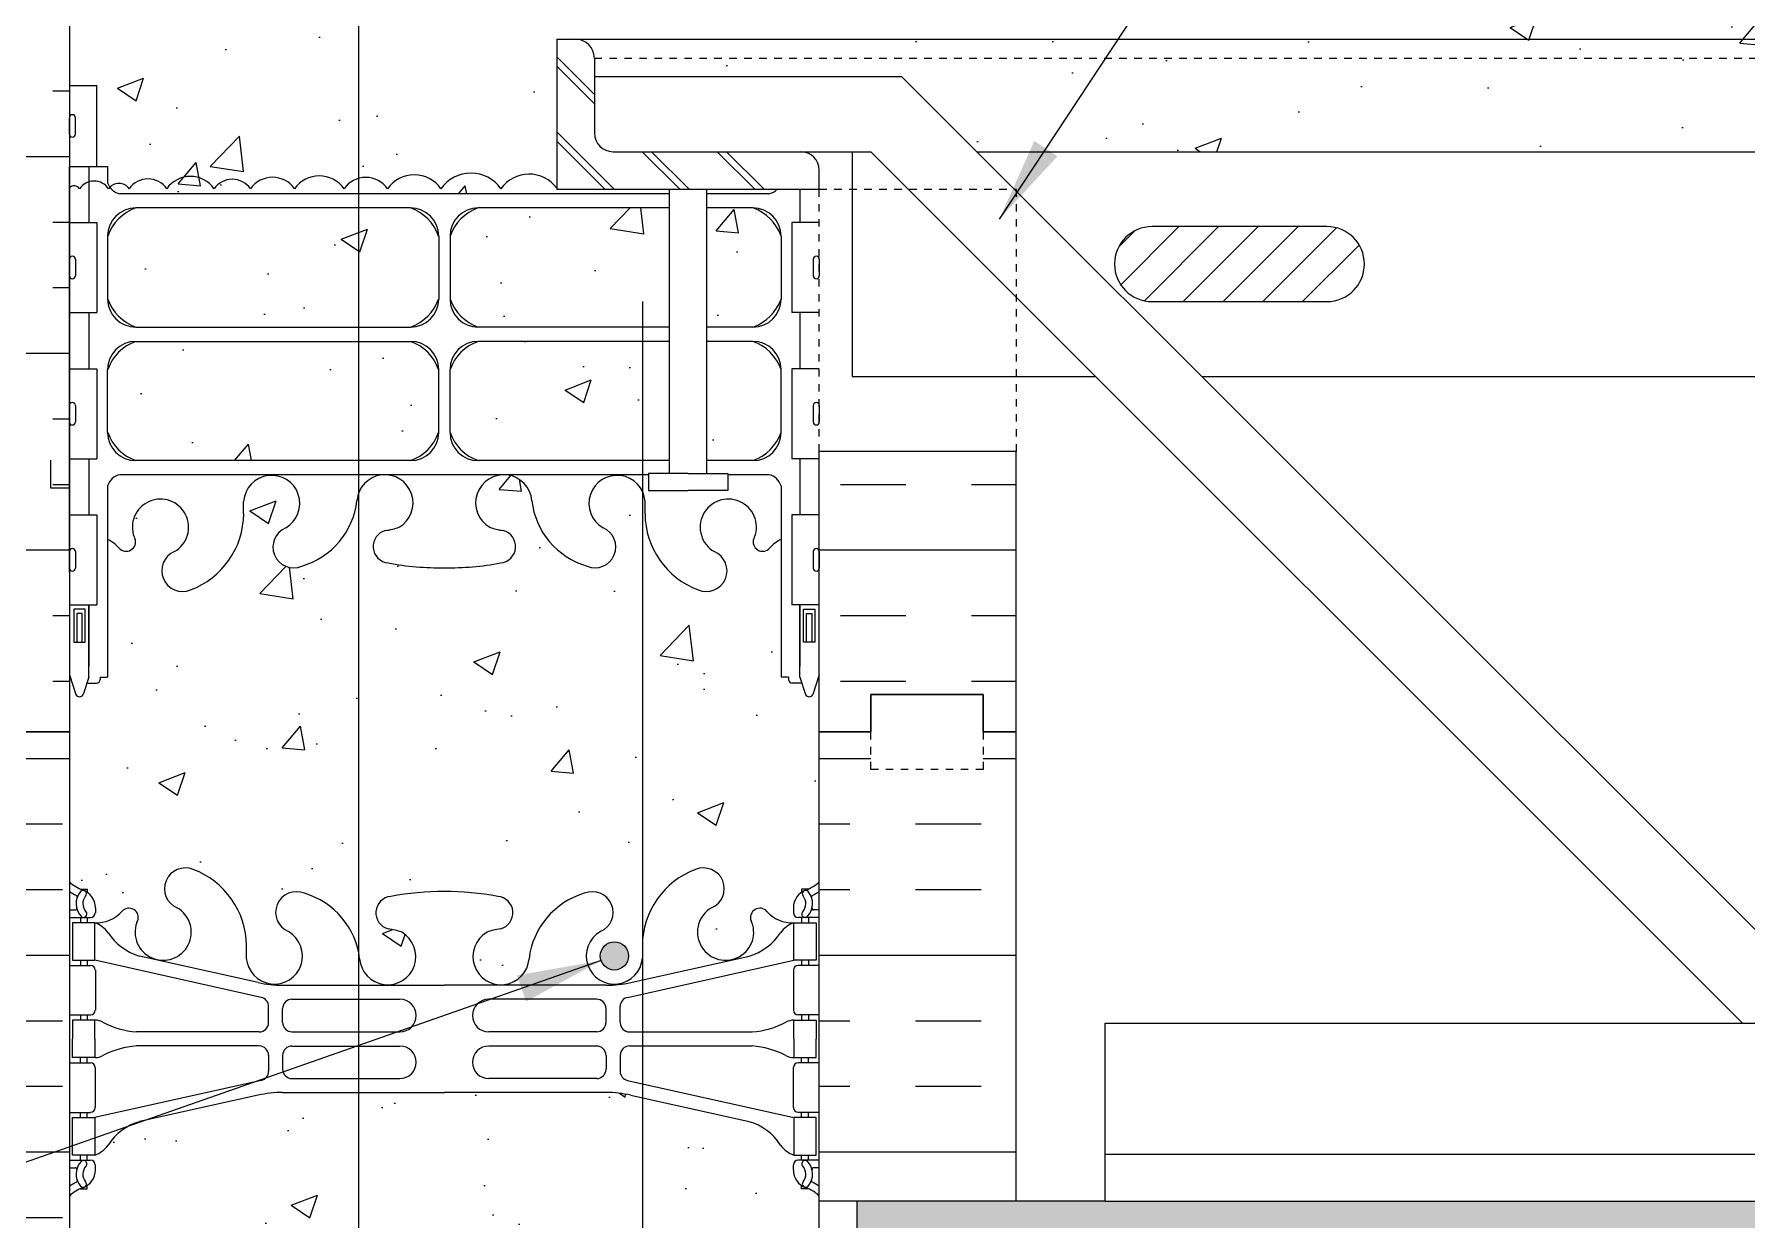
# Model space of a CAD drawing. Header units: inches. Extents: x 238.8 to 297.1, y 171.7 to 249.7.
# Drawn here: x 259.33 to 282.17, y 214.94 to 230.76 of the extents above; entities that cross this region are included whole.
import ezdxf

# ---------------------------------------------------------------- set-up
doc = ezdxf.new("R2010")
doc.units = ezdxf.units.IN
doc.header["$LTSCALE"] = 0.5
doc.header["$MEASUREMENT"] = 0
doc.linetypes.add('DASHED2', pattern=[0.375, 0.25, -0.125])
doc.linetypes.add('HIDDEN2', pattern=[0.1875, 0.125, -0.0625])
for name, color, linetype in [('HATCH', 12, 'Continuous'), ('Hidden2', 12, 'HIDDEN2'), ('line25', 2, 'Continuous'), ('LINE3', 3, 'Continuous'), ('LINE50', 5, 'Continuous'), ('LINE9', 9, 'Continuous'), ('TEXT', 4, 'Continuous'), ('Web_Edge', 9, 'Continuous')]:
    doc.layers.add(name, color=color, linetype=linetype)
doc.styles.add('DIM', font='romans.shx', dxfattribs={"width": 0.7})
doc.dimstyles.new('ext_12', dxfattribs={"dimscale": 12, "dimtxt": 0.09375, "dimasz": 0.09375, "dimexe": 0.09375, "dimexo": 0.0625, "dimgap": 0.0625, "dimtad": 1, "dimdec": 1, "dimzin": 3, "dimdsep": 46, "dimlunit": 4, "dimtxsty": 'DIM', "dimcen": 0.09, "dimdle": 0.09375, "dimclrt": 4, "dimadec": 0, "dimazin": 0, "dimtfac": 1, "dimtdec": 1, "dimtmove": 2, "dimatfit": 3, "dimfxl": 1, "dimfrac": 2, "dimtolj": 1, "dimtzin": 0, "dimarcsym": 0})

msp = doc.modelspace()

# ---------------------------------------------------------------- hatches: boundary and pattern name
at = {"layer": 'HATCH'}
h = msp.add_hatch(dxfattribs=at)
h.set_pattern_fill('AR-CONC', color=256, scale=0.5)
h.set_pattern_definition([(50, (0, 0), (3.5863, -0.31376), [0.375, -4.125]), (355, (0, 0), (-0.693757, 3.76096), [0.3, -3.3]), (100.4514, (0.299, -0.026), (2.892544, 3.4472), [0.3187, -3.50571]), (46.1842, (0, 1), (5.336207, -0.827596), [0.5625, -6.1875]), (96.6356, (0.4447, 0.931), (4.67331, 4.87059), [0.47805, -5.25857]), (351.1842, (0, 1), (4.67331, 4.87059), [0.45, -4.95]), (21, (0.5, 0.75), (2.984535, -2.013094), [0.375, -4.125]), (326, (0.5, 0.75), (1.216577, 3.62575), [0.3, -3.3]), (71.4514, (0.7487, 0.5822), (4.201112, 1.612656), [0.3187, -3.50571]), (37.5, (0, 0), (0.0607993, 1.6644693), [0, -3.26, 0, -3.35, 0, -3.3125]), (7.5, (0, 0), (1.315348, 1.9720586), [0, -1.91, 0, -3.185, 0, -1.2625]), (327.5, (-1.115, 0), (2.669112, -0.1127744), [0, -1.25, 0, -3.9, 0, -5.175]), (317.5, (-1.615, 0), (2.915931, 0.500525), [0, -1.625, 0, -2.59, 0, -3.675])])
h.paths.add_polyline_path([(269.798, 248.454), (265.798, 248.454), (264.798, 249.454), (264.798, 247.454), (263.798, 248.454), (259.798, 248.454), (259.798, 245.647, 0.08841), (259.944, 245.549), (260.034, 245.549), (260.034, 245.508, -0.249069), (260.144, 245.301), (260.144, 245.233, -0.414214), (260.081, 245.171), (260.034, 245.171), (260.034, 245.101), (260.139, 245.101, -0.155529), (260.314, 244.967, 0.180914), (260.732, 244.655), (262.313, 244.302, 0.054974), (262.64, 244.266), (264.798, 244.266), (266.956, 244.266, 0.054974), (267.283, 244.302), (268.863, 244.655, 0.180914), (269.281, 244.967, -0.155529), (269.457, 245.101), (269.562, 245.101), (269.562, 245.171), (269.514, 245.171, -0.414214), (269.452, 245.233), (269.452, 245.301, -0.249069), (269.562, 245.508), (269.562, 245.549), (269.652, 245.549, 0.088416), (269.798, 245.647)])
h.paths.add_polyline_path([(269.288, 238.726), (269.388, 238.726), (269.388, 238.756, -0.414214), (269.438, 238.806), (269.564, 238.806), (269.613, 238.956, -0.6), (269.713, 238.956), (269.798, 238.695), (269.798, 239.454), (269.798, 241.454, 0.088416), (269.652, 241.552), (269.562, 241.552), (269.562, 241.593, -0.249069), (269.452, 241.801), (269.452, 241.868, -0.414214), (269.514, 241.931), (269.562, 241.931), (269.562, 242.001), (269.457, 242.001, 0.231736), (269.099, 241.85, -0.8344), (268.888, 241.975), (268.899, 241.996, 2.155404), (268.361, 241.802, -1), (268.147, 241.291, -0.311223), (267.438, 242.307), (267.439, 242.472, 1.661382), (266.878, 242.119, -1), (266.664, 241.608, -0.30095), (265.928, 242.48, 1.661382), (265.367, 242.128, 0.055617), (265.546, 242.082, -0.843243), (265.512, 241.65, -0.047544), (264.798, 241.585, -0.047544), (264.084, 241.65, -0.843243), (264.05, 242.082, 0.055617), (264.229, 242.128, 1.661382), (263.668, 242.48, -0.30095), (262.932, 241.608, -1), (262.718, 242.119, 1.661382), (262.157, 242.472), (262.157, 242.307, -0.311223), (261.448, 241.291, -1), (261.235, 241.802, 2.155404), (260.696, 241.996), (260.708, 241.975, -0.834375), (260.496, 241.85, 0.23174), (260.139, 242.001), (260.034, 242.001), (260.034, 241.931), (260.081, 241.931, -0.414214), (260.144, 241.868), (260.144, 241.801, -0.249069), (260.034, 241.593), (260.034, 241.552), (259.944, 241.552, 0.08841), (259.798, 241.454), (259.798, 238.695), (259.883, 238.956, -0.6), (259.983, 238.956), (260.032, 238.806), (260.158, 238.806, -0.414214), (260.208, 238.756), (260.208, 238.726), (260.308, 238.726), (260.308, 236.888, 0.108933), (260.46, 237.002, -0.8344), (260.672, 236.876), (260.66, 236.855, 2.155404), (261.199, 237.049, -1), (261.412, 237.56, -0.311223), (262.121, 236.544), (262.121, 236.379, 1.661382), (262.682, 236.732, -1), (262.896, 237.243, -0.30095), (263.632, 236.371, 1.661382), (264.193, 236.724, 0.055617), (264.014, 236.769, -0.843243), (264.048, 237.201, -0.049932), (264.798, 237.266, -0.049932), (265.548, 237.201, -0.843243), (265.582, 236.769, 0.055617), (265.403, 236.724, 1.661382), (265.964, 236.371, -0.30095), (266.7, 237.243, -1), (266.914, 236.732, 1.661382), (267.475, 236.379), (267.474, 236.544, -0.311223), (268.183, 237.56, -1), (268.397, 237.049, 2.155404), (268.935, 236.855), (268.924, 236.876, -0.834375), (269.135, 237.002, 0.10894), (269.288, 236.888)])
h.paths.add_polyline_path([(264.722, 234.62), (264.722, 235.461, 0.225652), (264.347, 235.836), (260.683, 235.836, 0.225652), (260.308, 235.461), (260.308, 234.62, 0.225652), (260.683, 234.245), (264.347, 234.245, 0.225652)])
h.paths.add_polyline_path([(264.722, 233.68, 0.225652), (264.347, 234.055), (260.683, 234.055, 0.225652), (260.308, 233.68), (260.308, 232.839, 0.225652), (260.683, 232.464), (264.347, 232.464, 0.225652), (264.722, 232.839)])
h.paths.add_polyline_path([(269.288, 233.68, 0.225652), (268.913, 234.055), (265.249, 234.055, 0.225652), (264.874, 233.68), (264.874, 232.839, 0.225652), (265.249, 232.464), (268.913, 232.464, 0.225652), (269.288, 232.839)])
h.paths.add_polyline_path([(269.288, 235.461, 0.225652), (268.913, 235.836), (265.249, 235.836, 0.225652), (264.874, 235.461), (264.874, 234.62, 0.225652), (265.249, 234.245), (268.913, 234.245, 0.225652), (269.288, 234.62)])
h.paths.add_polyline_path([(296.132, 231.945), (269.798, 231.945), (269.798, 232.022, 0.373598), (269.528, 231.955, 0.520567), (269.212, 231.955, 0.520567), (268.888, 231.994, 0.520567), (268.549, 231.994, 0.520567), (268.13, 231.994, 0.520567), (268.067, 231.931, 0.314132), (267.798, 232.03, 0.314132), (267.529, 231.931, 0.520567), (267.465, 231.994, 0.520567), (267.047, 231.994, 0.520567), (266.707, 231.994, 0.520567), (266.383, 231.955, 0.520567), (266.068, 231.955, 0.520567), (265.72, 231.955, 0.520567), (265.428, 231.955, 0.542707), (265.296, 231.945, 0.542707), (265.165, 231.955, 0.520567), (264.873, 231.955, 0.520567), (264.525, 231.955, 0.520567), (264.209, 231.955, 0.520567), (263.885, 231.994, 0.520567), (263.546, 231.994, 0.520567), (263.127, 231.994, 0.520567), (263.064, 231.931, 0.520567), (262.653, 231.931, 0.520567), (262.409, 231.931, 0.520567), (262.085, 231.931, 0.520567), (261.816, 231.931, 0.520567), (261.39, 231.931, 0.520567), (261.003, 231.931, 0.520567), (260.861, 231.931, 0.520567), (260.6, 231.939, 0.465708), (260.308, 231.955), (260.308, 231.909), (260.163, 231.909), (260.163, 230.829), (259.798, 230.829), (259.798, 230.079), (260.163, 230.079), (260.163, 228.999), (260.308, 228.999), (260.308, 228.781, 0.076869), (260.337, 228.721, -0.472379), (260.596, 228.701, -0.520567), (261.096, 228.701, -0.520567), (261.727, 228.701, -0.520567), (262.213, 228.701, -0.520567), (262.8, 228.701, -0.520567), (263.46, 228.701, -0.520567), (264.041, 228.701, -0.520567), (264.752, 228.701, -0.520567), (265.553, 228.701, -0.515396), (266.298, 228.707), (266.298, 230.695), (266.548, 230.695), (296.132, 230.695)])
h.paths.add_polyline_path([(269.127, 232.276), (260.469, 232.276, 0.268156), (260.308, 232.128), (260.308, 231.955, -0.465708), (260.6, 231.939, -0.520567), (260.861, 231.931, -0.520567), (261.003, 231.931, -0.520567), (261.39, 231.931, -0.520567), (261.816, 231.931, -0.520567), (262.085, 231.931, -0.520567), (262.409, 231.931, -0.520567), (262.653, 231.931, -0.520567), (263.064, 231.931, -0.520567), (263.127, 231.994, -0.520567), (263.546, 231.994, -0.520567), (263.885, 231.994, -0.520567), (264.209, 231.955, -0.520567), (264.525, 231.955, -0.520567), (264.873, 231.955, -0.520567), (265.165, 231.955, -0.542707), (265.296, 231.945, -0.542707), (265.428, 231.955, -0.520567), (265.72, 231.955, -0.520567), (266.068, 231.955, -0.520567), (266.383, 231.955, -0.520567), (266.707, 231.994, -0.520567), (267.047, 231.994, -0.520567), (267.465, 231.994, -0.520567), (267.529, 231.931, -0.314132), (267.798, 232.03, -0.314132), (268.067, 231.931, -0.520567), (268.13, 231.994, -0.520567), (268.549, 231.994, -0.520567), (268.888, 231.994, -0.520567), (269.212, 231.955, -0.130594), (269.288, 232.019), (269.288, 232.128, 0.268138)])
h.paths.add_polyline_path([(296.132, 230.695), (266.548, 230.695, -0.414214), (266.798, 230.445), (296.132, 230.445)], flags=17)
h.paths.add_polyline_path([(296.132, 230.445), (266.798, 230.445), (266.798, 230.195), (270.899, 230.195), (271.899, 229.195), (296.132, 229.195)], flags=17)
h.paths.add_polyline_path([(263.46, 228.701, 0.520567), (262.8, 228.701, 0.520567), (262.213, 228.701, 0.520567), (261.727, 228.701, 0.520567), (261.096, 228.701, 0.520567), (260.596, 228.701, 0.472379), (260.337, 228.721, 0.187423), (260.469, 228.633), (267.798, 228.633), (267.798, 228.695), (266.298, 228.695), (266.298, 228.707, 0.515396), (265.553, 228.701, 0.520567), (264.752, 228.701, 0.520567), (264.041, 228.701, 0.520567)])
h.paths.add_polyline_path([(264.722, 228.07, 0.225652), (264.347, 228.445), (260.683, 228.445, 0.225652), (260.308, 228.07), (260.308, 227.229, 0.225652), (260.683, 226.854), (264.347, 226.854, 0.225652), (264.722, 227.229)])
h.paths.add_polyline_path([(267.798, 228.445), (265.249, 228.445, 0.225652), (264.874, 228.07), (264.874, 227.229, 0.225652), (265.249, 226.854), (267.798, 226.854)])
h.paths.add_polyline_path([(269.288, 228.07, 0.225652), (268.913, 228.445), (268.298, 228.445), (268.298, 226.854), (268.913, 226.854, 0.225652), (269.288, 227.229)])
h.paths.add_polyline_path([(269.288, 226.289, 0.225652), (268.913, 226.664), (268.298, 226.664), (268.298, 225.073), (268.913, 225.073, 0.225652), (269.288, 225.448)])
h.paths.add_polyline_path([(267.798, 226.664), (265.249, 226.664, 0.225652), (264.874, 226.289), (264.874, 225.448, 0.225652), (265.249, 225.073), (267.798, 225.073)])
h.paths.add_polyline_path([(264.722, 226.289, 0.225652), (264.347, 226.664), (260.683, 226.664, 0.225652), (260.308, 226.289), (260.308, 225.448, 0.225652), (260.683, 225.073), (264.347, 225.073, 0.225652), (264.722, 225.448)])
h.paths.add_polyline_path([(269.564, 222.103), (269.438, 222.103, -0.414214), (269.388, 222.153), (269.388, 222.183), (269.288, 222.183), (269.288, 224.02, 0.108935), (269.135, 223.907, -0.8344), (268.924, 224.033), (268.935, 224.054, 2.155404), (268.397, 223.86, -1), (268.183, 223.349, -0.311223), (267.474, 224.365), (267.475, 224.53, 1.661382), (266.914, 224.177, -1), (266.7, 223.666, -0.30095), (265.964, 224.538, 1.661382), (265.403, 224.185, 0.055617), (265.582, 224.14, -0.843243), (265.548, 223.707, -0.049932), (264.798, 223.643, -0.049932), (264.048, 223.707, -0.843243), (264.014, 224.14, 0.055617), (264.193, 224.185, 1.661382), (263.632, 224.538, -0.30095), (262.896, 223.666, -1), (262.682, 224.177, 1.661382), (262.121, 224.53), (262.121, 224.365, -0.311223), (261.412, 223.349, -1), (261.199, 223.86, 2.155404), (260.66, 224.054), (260.672, 224.033, -0.834375), (260.46, 223.907, 0.108938), (260.308, 224.02), (260.308, 222.183), (260.208, 222.183), (260.208, 222.153, -0.414214), (260.158, 222.103), (260.032, 222.103), (259.983, 221.953, -0.6), (259.883, 221.953), (259.798, 222.214), (259.798, 221.454), (259.798, 219.454, 0.08841), (259.944, 219.357), (260.034, 219.357), (260.034, 219.315, -0.249069), (260.144, 219.108), (260.144, 219.041, -0.414214), (260.081, 218.978), (260.034, 218.978), (260.034, 218.908), (260.139, 218.908, 0.231736), (260.496, 219.059, -0.8344), (260.708, 218.934), (260.696, 218.912, 2.155404), (261.235, 219.107, -1), (261.448, 219.618, -0.311223), (262.157, 218.602), (262.157, 218.437, 1.661382), (262.718, 218.79, -1), (262.932, 219.301, -0.30095), (263.668, 218.428, 1.661382), (264.229, 218.781, 0.055617), (264.05, 218.827, -0.843243), (264.084, 219.259, -0.047544), (264.798, 219.324, -0.047544), (265.512, 219.259, -0.843243), (265.546, 218.827, 0.055617), (265.367, 218.781, 1.661382), (265.928, 218.428, -0.30095), (266.664, 219.301, -1), (266.878, 218.79, 1.661382), (267.439, 218.437), (267.438, 218.602, -0.311223), (268.147, 219.618, -1), (268.361, 219.107, 2.155404), (268.899, 218.912), (268.888, 218.934, -0.834375), (269.099, 219.059, 0.23174), (269.457, 218.908), (269.562, 218.908), (269.562, 218.978), (269.514, 218.978, -0.414214), (269.452, 219.041), (269.452, 219.108, -0.249069), (269.562, 219.315), (269.562, 219.357), (269.652, 219.357, 0.088416), (269.798, 219.454), (269.798, 221.454), (269.798, 222.214), (269.713, 221.953, -0.6), (269.613, 221.953)])
h.paths.add_polyline_path([(269.798, 215.262, 0.088416), (269.652, 215.359), (269.562, 215.359), (269.562, 215.401, -0.249069), (269.452, 215.608), (269.452, 215.676, -0.414214), (269.514, 215.738), (269.562, 215.738), (269.562, 215.808), (269.457, 215.808, -0.155529), (269.281, 215.942, 0.180914), (268.863, 216.254), (267.283, 216.607, 0.054974), (266.956, 216.643), (264.798, 216.643), (262.64, 216.643, 0.054974), (262.313, 216.607), (260.732, 216.254, 0.180914), (260.314, 215.942, -0.155529), (260.139, 215.808), (260.034, 215.808), (260.034, 215.738), (260.081, 215.738, -0.414214), (260.144, 215.676), (260.144, 215.608, -0.249069), (260.034, 215.401), (260.034, 215.359), (259.944, 215.359, 0.08841), (259.798, 215.262), (259.798, 209.647, 0.08841), (259.944, 209.549), (260.034, 209.549), (260.034, 209.508, -0.249069), (260.144, 209.301), (260.144, 209.233, -0.414214), (260.081, 209.171), (260.034, 209.171), (260.034, 209.101), (260.139, 209.101, -0.155529), (260.314, 208.967, 0.180914), (260.732, 208.655), (262.313, 208.302, 0.054974), (262.64, 208.266), (264.798, 208.266), (266.956, 208.266, 0.054974), (267.283, 208.302), (268.863, 208.655, 0.180914), (269.281, 208.967, -0.155529), (269.457, 209.101), (269.562, 209.101), (269.562, 209.171), (269.514, 209.171, -0.414214), (269.452, 209.233), (269.452, 209.301, -0.249069), (269.562, 209.508), (269.562, 209.549), (269.652, 209.549, 0.088416), (269.798, 209.647)])
h.paths.add_polyline_path([(269.798, 205.454, 0.088416), (269.652, 205.552), (269.562, 205.552), (269.562, 205.593, -0.249069), (269.452, 205.801), (269.452, 205.868, -0.414214), (269.514, 205.931), (269.562, 205.931), (269.562, 206.001), (269.457, 206.001, 0.231736), (269.099, 205.85, -0.8344), (268.888, 205.975), (268.899, 205.996, 2.155404), (268.361, 205.802, -1), (268.147, 205.291, -0.311223), (267.438, 206.307), (267.439, 206.472, 1.661382), (266.878, 206.119, -1), (266.664, 205.608, -0.30095), (265.928, 206.48, 1.661382), (265.367, 206.128, 0.055617), (265.546, 206.082, -0.843243), (265.512, 205.65, -0.047544), (264.798, 205.585, -0.047544), (264.084, 205.65, -0.843243), (264.05, 206.082, 0.055617), (264.229, 206.128, 1.661382), (263.668, 206.48, -0.30095), (262.932, 205.608, -1), (262.718, 206.119, 1.661382), (262.157, 206.472), (262.157, 206.307, -0.311223), (261.448, 205.291, -1), (261.235, 205.802, 2.155404), (260.696, 205.996), (260.708, 205.975, -0.834375), (260.496, 205.85, 0.23174), (260.139, 206.001), (260.034, 206.001), (260.034, 205.931), (260.081, 205.931, -0.414214), (260.144, 205.868), (260.144, 205.801, -0.249069), (260.034, 205.593), (260.034, 205.552), (259.944, 205.552, 0.08841), (259.798, 205.454), (259.798, 203.454), (264.001, 203.454), (265.001, 202.454), (265.001, 204.454), (266.001, 203.454), (269.798, 203.454)])
h = msp.add_hatch(dxfattribs=at)
h.set_pattern_fill('AR-SAND', color=256, scale=0.25, style=0)
h.set_pattern_definition([(37.5, (272.8194, 238.3713), (-0.0157483, 0.481706), [0, -0.38, 0, -0.425, 0, -0.40625]), (7.5, (272.8194, 238.3713), (0.442444, 0.705537), [0, -0.205, 0, -0.3425, 0, -0.13125]), (327.5, (272.5119, 238.3713), (0.7785355, 0.0014148), [0, -0.125, 0, -0.45, 0, -0.5875]), (317.5, (272.5119, 238.3713), (0.751532, 0.219419), [0, -0.0625, 0, -0.295, 0, -0.3375])])
h.paths.add_polyline_path([(272.923, 248.454), (272.423, 248.454), (272.423, 239.454), (272.423, 231.945), (272.923, 231.945)])
h.paths.add_polyline_path([(272.923, 214.695), (272.423, 214.695), (272.423, 203.454), (272.923, 203.454)])
h.paths.add_polyline_path([(296.132, 214.695), (296.132, 215.195), (270.298, 215.195), (270.298, 214.695)])
h = msp.add_hatch(dxfattribs=at)
h.set_pattern_fill('INSUL', color=256, scale=7, style=0)
h.set_pattern_definition([(0, (271.8266, 223.8802), (0, 2.625), []), (0, (271.8266, 224.7552), (0, 2.625), [0.875, -0.875]), (0, (271.8266, 225.6302), (0, 2.625), [0.875, -0.875])])
h.paths.add_polyline_path([(272.423, 225.195), (269.798, 225.195), (269.798, 221.454), (270.485, 221.454), (270.485, 221.954), (271.985, 221.954), (271.985, 221.454), (272.423, 221.454)])
h.paths.add_polyline_path([(257.173, 221.454), (257.61, 221.454), (257.61, 221.954), (259.11, 221.954), (259.11, 221.454), (259.798, 221.454), (259.798, 239.454), (259.11, 239.454), (259.11, 239.954), (257.61, 239.954), (257.61, 239.454), (257.173, 239.454)])
h = msp.add_hatch(dxfattribs=at)
h.set_pattern_fill('ANSI31', color=256, scale=3, style=0)
h.set_pattern_definition([(45, (284.4446, 227.44156), (-0.265165, 0.265165), [])])
h.paths.add_polyline_path([(285.898, 228.195), (283.566, 228.195, 1), (283.566, 227.195), (285.898, 227.195, 1)])
h.paths.add_polyline_path([(295.229, 228.195), (292.897, 228.195, 0.413962), (292.398, 227.695), (293.112, 227.195), (295.229, 227.195, 1)])
h.paths.add_polyline_path([(276.567, 228.195), (274.235, 228.195, 1), (274.235, 227.195), (276.567, 227.195, 1)])
h = msp.add_hatch(dxfattribs=at)
h.set_pattern_fill('INSUL', color=256, scale=7, style=0)
h.set_pattern_definition([(0, (271.0792, 218.4738), (0, 2.625), []), (0, (271.0792, 219.3488), (0, 2.625), [0.875, -0.875]), (0, (271.0792, 220.2238), (0, 2.625), [0.875, -0.875])])
h.paths.add_polyline_path([(272.423, 221.454), (271.985, 221.454), (271.985, 220.954), (270.485, 220.954), (270.485, 221.454), (269.798, 221.454), (269.798, 215.195), (272.423, 215.195)], flags=0)
h.paths.add_polyline_path([(272.423, 221.454), (271.985, 221.454), (271.985, 220.954), (270.485, 220.954), (270.485, 221.454), (269.798, 221.454), (269.798, 215.195), (272.423, 215.195)], flags=17)
h.paths.add_polyline_path([(272.423, 221.454), (271.985, 221.454), (271.985, 220.954), (270.485, 220.954), (270.485, 221.454), (269.798, 221.454), (269.798, 215.195), (272.423, 215.195)], flags=17)
h.paths.add_polyline_path([(272.423, 214.695), (269.798, 214.695), (269.798, 203.454), (272.423, 203.454)])
h.paths.add_polyline_path([(257.173, 203.454), (257.61, 203.454), (257.61, 203.954), (259.11, 203.954), (259.11, 203.454), (259.798, 203.454), (259.798, 221.454), (259.11, 221.454), (259.11, 221.954), (257.61, 221.954), (257.61, 221.454), (257.173, 221.454)])
at = {"layer": 'LINE3'}
msp.add_hatch(color=256, dxfattribs=at).paths.add_polyline_path([(266.877, 218.465, 1), (267.252, 218.465, 1)])

# ---------------------------------------------------------------- linework, layer by layer
at = {"layer": 'HATCH'}
for p, q in [((266.298, 230.459), (266.798, 229.959)), ((266.298, 230.334), (266.798, 229.834)), ((266.298, 229.459), (267.062, 228.695)), ((266.298, 229.334), (266.937, 228.695)), ((267.437, 229.195), (267.937, 228.695)), ((267.562, 229.195), (268.062, 228.695)), ((268.437, 229.195), (268.937, 228.695)), ((268.562, 229.195), (269.062, 228.695))]:
    msp.add_line(p, q, dxfattribs=at)
msp.add_lwpolyline([(266.298, 228.707, 0.515396), (265.553, 228.701, 0.520567), (264.752, 228.701, 0.520567), (264.041, 228.701, 0.520567), (263.46, 228.701, 0.520567), (262.8, 228.701, 0.520567), (262.213, 228.701, 0.520567), (261.727, 228.701, 0.520567), (261.096, 228.701, 0.520567), (260.596, 228.701, 0.520567), (260.321, 228.701, 0.520567), (259.932, 228.701, 0.45971), (259.798, 228.714)], format="xyb", dxfattribs=at)
at = {"layer": 'Hidden2', "linetype": 'HIDDEN2'}
msp.add_line((266.798, 230.445), (296.132, 230.445), dxfattribs=at)
at = {"layer": 'Hidden2'}
for p, q in [((269.798, 225.195), (269.798, 228.695)), ((269.798, 228.695), (272.423, 228.695)), ((272.423, 228.695), (272.423, 225.195))]:
    msp.add_line(p, q, dxfattribs=at)
at = {"layer": 'line25'}
for p, q in [((259.798, 248.454), (259.798, 221.454)), ((266.298, 230.695), (266.298, 228.695)), ((266.298, 230.695), (266.548, 230.695)), ((266.798, 230.445), (266.798, 229.445)), ((259.798, 230.079), (260.163, 230.079)), ((260.163, 228.999), (260.163, 230.079)), ((267.048, 229.195), (269.548, 229.195)), ((259.798, 228.999), (260.163, 228.999)), ((269.798, 228.695), (269.798, 228.945)), ((266.298, 228.695), (269.798, 228.695)), ((267.798, 224.903), (267.798, 228.695)), ((268.298, 224.903), (268.298, 228.695)), ((269.193, 228.695), (269.798, 228.695)), ((259.798, 228.249), (260.163, 228.249)), ((260.163, 228.249), (260.163, 227.049)), ((269.798, 228.249), (269.433, 228.249)), ((269.433, 228.249), (269.433, 227.049)), ((259.798, 227.049), (260.163, 227.049)), ((269.798, 227.049), (269.433, 227.049)), ((259.798, 226.299), (260.163, 226.299)), ((260.163, 226.299), (260.163, 225.099)), ((269.798, 226.299), (269.433, 226.299)), ((269.433, 226.299), (269.433, 225.099)), ((269.798, 221.454), (269.798, 225.195)), ((272.423, 225.195), (269.798, 225.195)), ((259.548, 224.704), (259.548, 225.079)), ((259.798, 225.099), (260.163, 225.099)), ((269.798, 225.099), (269.433, 225.099)), ((259.798, 224.704), (259.548, 224.704)), ((259.798, 224.349), (260.163, 224.349)), ((260.163, 224.349), (260.163, 223.149)), ((269.798, 224.349), (269.433, 224.349)), ((269.433, 224.349), (269.433, 223.149)), ((259.798, 223.149), (260.163, 223.149)), ((269.798, 223.149), (269.433, 223.149)), ((259.798, 221.454), (259.798, 203.454)), ((269.798, 203.454), (269.798, 221.454))]:
    msp.add_line(p, q, dxfattribs=at)
for points in [[(268.048, 224.903), (267.519, 224.903), (267.519, 224.676), (268.048, 224.676)], [(268.048, 224.903), (268.576, 224.903), (268.576, 224.676), (268.317, 224.676)], [(268.317, 224.676), (268.048, 224.676)]]:
    msp.add_lwpolyline(points, dxfattribs=at)
for centre, start, end in [((266.548, 230.445), 0, 90), ((267.048, 229.445), 180, 270), ((269.548, 228.945), 0, 90)]:
    msp.add_arc(centre, 0.25, start, end, dxfattribs=at)
at = {"layer": 'LINE3'}
for p, q in [((263.654, 248.454), (263.654, 204.41)), ((267.438, 227.195), (267.438, 203.454))]:
    msp.add_line(p, q, dxfattribs=at)
msp.add_circle((267.065, 218.465), 0.188, dxfattribs=at)
at = {"layer": 'LINE50'}
for p, q in [((272.423, 221.454), (272.423, 225.195)), ((272.423, 215.195), (272.423, 221.454))]:
    msp.add_line(p, q, dxfattribs=at)
for points in [[(257.173, 221.454), (257.61, 221.454), (257.61, 221.954), (259.11, 221.954), (259.11, 221.454), (259.798, 221.454)], [(259.798, 221.454), (259.11, 221.454), (259.11, 221.954), (257.61, 221.954), (257.61, 221.454), (257.173, 221.454)], [(272.423, 221.454), (271.985, 221.454), (271.985, 221.954), (270.485, 221.954), (270.485, 221.454), (269.798, 221.454)], [(269.798, 221.454), (270.485, 221.454), (270.485, 221.954), (271.985, 221.954), (271.985, 221.454), (272.423, 221.454)]]:
    msp.add_lwpolyline(points, dxfattribs=at)
at = {"layer": 'LINE9'}
for p, q in [((266.548, 230.695), (296.132, 230.695)), ((270.899, 230.195), (266.798, 230.195)), ((270.899, 230.195), (283.524, 217.57)), ((259.798, 229.429), (259.798, 229.649)), ((259.798, 229.594), (259.798, 229.594)), ((259.838, 229.689), (259.838, 229.689)), ((259.878, 229.429), (259.878, 229.649)), ((259.798, 229.484), (259.798, 229.484)), ((259.838, 229.389), (259.838, 229.389)), ((269.548, 229.195), (270.485, 229.195)), ((270.235, 229.195), (270.235, 226.195)), ((270.485, 229.195), (282.11, 217.57)), ((271.899, 229.195), (296.132, 229.195)), ((276.567, 228.195), (274.235, 228.195)), ((259.798, 227.759), (259.798, 227.539)), ((259.798, 227.704), (259.798, 227.704)), ((259.838, 227.799), (259.838, 227.799)), ((259.878, 227.759), (259.878, 227.539)), ((269.718, 227.759), (269.718, 227.539)), ((269.758, 227.799), (269.758, 227.799)), ((269.798, 227.759), (269.798, 227.539)), ((269.798, 227.704), (269.798, 227.704)), ((259.798, 227.594), (259.798, 227.594)), ((259.838, 227.499), (259.838, 227.499)), ((269.758, 227.499), (269.758, 227.499)), ((269.798, 227.594), (269.798, 227.594)), ((274.235, 227.195), (276.567, 227.195)), ((270.235, 226.195), (273.485, 226.195)), ((274.899, 226.195), (287.836, 226.195)), ((259.798, 225.809), (259.798, 225.589)), ((259.798, 225.754), (259.798, 225.754)), ((259.798, 225.644), (259.798, 225.644)), ((259.878, 225.809), (259.878, 225.589)), ((269.718, 225.809), (269.718, 225.589)), ((269.798, 225.809), (269.798, 225.589)), ((269.798, 225.754), (269.798, 225.754)), ((269.798, 225.644), (269.798, 225.644)), ((259.838, 225.549), (259.838, 225.549)), ((269.758, 225.549), (269.758, 225.549)), ((259.798, 223.859), (259.798, 223.639)), ((259.798, 223.804), (259.798, 223.804)), ((259.838, 223.899), (259.838, 223.899)), ((259.878, 223.859), (259.878, 223.639)), ((269.718, 223.859), (269.718, 223.639)), ((269.758, 223.899), (269.758, 223.899)), ((269.798, 223.859), (269.798, 223.639)), ((269.798, 223.804), (269.798, 223.804)), ((259.798, 223.694), (259.798, 223.694)), ((259.838, 223.599), (259.838, 223.599)), ((269.758, 223.599), (269.758, 223.599)), ((269.798, 223.694), (269.798, 223.694)), ((273.61, 217.57), (296.132, 217.57)), ((273.61, 215.195), (273.61, 217.57)), ((273.61, 215.82), (296.132, 215.82)), ((273.61, 215.195), (269.798, 215.195)), ((270.298, 215.195), (270.298, 214.695)), ((273.61, 215.195), (296.132, 215.195))]:
    msp.add_line(p, q, dxfattribs=at)
at = {"layer": 'LINE9', "linetype": 'DASHED2', "ltscale": 0.15}
msp.add_lwpolyline([(271.985, 221.454), (271.985, 221.454), (271.985, 220.954), (270.485, 220.954), (270.485, 221.454), (270.485, 221.454)], dxfattribs=at)
at = {"layer": 'LINE9'}
for centre, radius, start, end in [((259.838, 229.649), 0.04, 90, 180), ((259.838, 229.649), 0.04, 360, 90), ((259.838, 229.429), 0.04, 180, 270), ((259.838, 229.429), 0.04, 270, 0), ((274.235, 227.695), 0.5, 90, 270), ((276.567, 227.695), 0.5, 270, 90), ((259.838, 227.759), 0.04, 90, 180), ((259.838, 227.759), 0.04, 0, 90), ((269.758, 227.759), 0.04, 90, 180), ((269.758, 227.759), 0.04, 360, 90), ((259.838, 227.539), 0.04, 180, 270), ((259.838, 227.539), 0.04, 270, 0), ((269.758, 227.539), 0.04, 180, 270), ((269.758, 227.539), 0.04, 270, 0), ((259.838, 225.809), 0.04, 90, 180), ((259.838, 225.809), 0.04, 0, 90), ((269.758, 225.809), 0.04, 90, 180), ((269.758, 225.809), 0.04, 360, 90), ((259.838, 225.589), 0.04, 180, 270), ((259.838, 225.589), 0.04, 270, 0), ((269.758, 225.589), 0.04, 180, 270), ((269.758, 225.589), 0.04, 270, 0), ((259.838, 223.859), 0.04, 90, 180), ((259.838, 223.859), 0.04, 0, 90), ((269.758, 223.859), 0.04, 90, 180), ((269.758, 223.859), 0.04, 360, 90), ((259.838, 223.639), 0.04, 180, 270), ((259.838, 223.639), 0.04, 270, 0), ((269.758, 223.639), 0.04, 180, 270), ((269.758, 223.639), 0.04, 270, 0)]:
    msp.add_arc(centre, radius, start, end, dxfattribs=at)
at = {"layer": 'Web_Edge'}
for p, q in [((260.163, 228.999), (260.308, 228.999)), ((260.308, 228.999), (260.308, 228.781)), ((267.798, 228.633), (260.469, 228.633)), ((269.127, 228.633), (268.298, 228.633)), ((264.347, 228.445), (260.683, 228.445)), ((267.798, 228.445), (265.249, 228.445)), ((268.913, 228.445), (268.298, 228.445)), ((260.308, 228.07), (260.308, 227.229)), ((264.722, 228.07), (264.722, 227.229)), ((264.874, 228.071), (264.874, 227.23)), ((269.288, 228.07), (269.288, 227.229)), ((260.683, 226.854), (264.347, 226.854)), ((267.798, 226.854), (265.249, 226.854)), ((268.913, 226.854), (268.298, 226.854)), ((260.683, 226.664), (264.347, 226.664)), ((267.798, 226.664), (265.249, 226.664)), ((268.913, 226.664), (268.298, 226.664)), ((260.308, 225.448), (260.308, 226.289)), ((264.722, 225.448), (264.722, 226.289)), ((264.874, 225.447), (264.874, 226.288)), ((269.288, 225.448), (269.288, 226.289)), ((264.347, 225.073), (260.683, 225.073)), ((267.798, 225.073), (265.249, 225.073)), ((268.913, 225.073), (268.298, 225.073)), ((260.308, 224.737), (260.308, 222.183)), ((267.519, 224.885), (260.469, 224.885)), ((269.127, 224.885), (268.576, 224.885)), ((269.288, 224.737), (269.288, 222.183)), ((262.121, 224.365), (262.121, 224.53)), ((267.474, 224.365), (267.475, 224.53)), ((260.66, 224.054), (260.672, 224.033)), ((268.935, 224.054), (268.924, 224.033)), ((260.058, 222.183), (260.058, 223.149)), ((269.538, 222.183), (269.538, 223.149)), ((259.798, 222.214), (259.883, 221.953)), ((269.798, 222.214), (269.713, 221.953)), ((260.058, 222.183), (259.983, 221.953)), ((260.032, 222.103), (260.158, 222.103)), ((260.208, 222.183), (260.308, 222.183)), ((260.208, 222.183), (260.208, 222.153)), ((260.208, 222.153), (260.208, 222.153)), ((269.388, 222.183), (269.288, 222.183)), ((269.388, 222.183), (269.388, 222.153)), ((269.388, 222.153), (269.388, 222.153)), ((269.564, 222.103), (269.438, 222.103)), ((269.538, 222.183), (269.613, 221.953)), ((259.944, 219.357), (260.034, 219.357)), ((260.034, 219.357), (260.034, 219.315)), ((269.652, 219.357), (269.562, 219.357)), ((269.562, 219.357), (269.562, 219.315)), ((259.798, 219.078), (259.876, 219.078)), ((260.144, 219.108), (260.144, 219.041)), ((269.452, 219.108), (269.452, 219.041)), ((269.798, 219.078), (269.72, 219.078)), ((259.798, 218.978), (260.081, 218.978)), ((259.944, 218.978), (259.944, 218.908)), ((260.034, 218.978), (260.034, 218.908)), ((260.696, 218.912), (260.708, 218.934)), ((268.899, 218.912), (268.888, 218.934)), ((269.798, 218.978), (269.514, 218.978)), ((269.562, 218.978), (269.562, 218.908)), ((269.652, 218.978), (269.652, 218.908)), ((262.157, 218.602), (262.157, 218.437)), ((267.438, 218.602), (267.439, 218.437)), ((259.798, 218.338), (260.081, 218.338)), ((259.944, 218.408), (259.944, 218.338)), ((260.034, 218.408), (260.034, 218.338)), ((262.356, 217.912), (260.139, 218.408)), ((262.313, 218.11), (260.732, 218.463)), ((267.239, 217.912), (269.457, 218.408)), ((267.283, 218.11), (268.863, 218.463)), ((269.798, 218.338), (269.514, 218.338)), ((269.562, 218.408), (269.562, 218.338)), ((269.652, 218.408), (269.652, 218.338)), ((260.144, 218.276), (260.144, 217.741)), ((269.452, 218.276), (269.452, 217.741)), ((262.64, 218.074), (264.798, 218.074)), ((262.766, 217.887), (264.206, 217.887)), ((266.956, 218.074), (264.798, 218.074)), ((266.829, 217.887), (265.39, 217.887)), ((259.798, 217.678), (260.081, 217.678)), ((259.944, 217.678), (259.944, 217.608)), ((260.034, 217.678), (260.034, 217.608)), ((262.454, 217.577), (262.454, 217.79)), ((262.641, 217.578), (262.641, 217.762)), ((266.954, 217.578), (266.954, 217.762)), ((267.142, 217.577), (267.142, 217.79)), ((269.798, 217.678), (269.514, 217.678)), ((269.562, 217.678), (269.562, 217.608)), ((269.652, 217.678), (269.652, 217.608)), ((262.329, 217.452), (260.691, 217.452)), ((262.766, 217.453), (264.206, 217.453)), ((266.829, 217.453), (265.39, 217.453)), ((267.267, 217.452), (268.904, 217.452)), ((262.329, 217.264), (260.691, 217.264)), ((262.766, 217.263), (264.206, 217.263)), ((266.829, 217.263), (265.39, 217.263)), ((267.267, 217.264), (268.904, 217.264)), ((259.798, 217.038), (260.081, 217.038)), ((259.944, 217.038), (259.944, 217.108)), ((260.034, 217.038), (260.034, 217.108)), ((260.144, 216.441), (260.144, 216.976)), ((262.454, 217.139), (262.454, 216.927)), ((262.641, 217.138), (262.641, 216.954)), ((266.954, 217.138), (266.954, 216.954)), ((267.142, 217.139), (267.142, 216.927)), ((269.452, 216.441), (269.452, 216.976)), ((269.798, 217.038), (269.514, 217.038)), ((269.562, 217.038), (269.562, 217.108)), ((269.652, 217.038), (269.652, 217.108)), ((262.356, 216.805), (260.139, 216.308)), ((262.766, 216.829), (264.206, 216.829)), ((266.829, 216.829), (265.39, 216.829)), ((267.239, 216.805), (269.457, 216.308)), ((262.313, 216.607), (260.732, 216.254)), ((262.64, 216.643), (264.798, 216.643)), ((266.956, 216.643), (264.798, 216.643)), ((267.283, 216.607), (268.863, 216.254)), ((259.798, 216.378), (260.081, 216.378)), ((259.944, 216.308), (259.944, 216.378)), ((260.034, 216.308), (260.034, 216.378)), ((269.798, 216.378), (269.514, 216.378)), ((269.562, 216.308), (269.562, 216.378)), ((269.652, 216.308), (269.652, 216.378)), ((259.944, 215.738), (259.944, 215.808)), ((260.034, 215.738), (260.034, 215.808)), ((269.562, 215.738), (269.562, 215.808)), ((269.652, 215.738), (269.652, 215.808)), ((259.798, 215.738), (260.081, 215.738)), ((259.798, 215.638), (259.876, 215.638)), ((260.144, 215.608), (260.144, 215.676)), ((269.452, 215.608), (269.452, 215.676)), ((269.798, 215.738), (269.514, 215.738)), ((269.798, 215.638), (269.72, 215.638)), ((259.944, 215.359), (260.034, 215.359)), ((260.034, 215.359), (260.034, 215.401)), ((269.562, 215.359), (269.562, 215.401)), ((269.652, 215.359), (269.562, 215.359))]:
    msp.add_line(p, q, dxfattribs=at)
for points in [[(259.798, 223.583), (259.798, 228.999)], [(260.058, 228.999), (260.058, 228.249)], [(269.538, 228.695), (269.538, 228.249)], [(260.058, 227.049), (260.058, 226.299)], [(269.538, 227.049), (269.538, 226.299)], [(260.058, 225.099), (260.058, 224.349)], [(269.538, 225.099), (269.538, 224.349)], [(260.058, 223.149), (260.058, 222.333)], [(269.538, 223.149), (269.538, 222.333)], [(260.139, 217.358), (260.139, 217.608), (259.839, 217.608), (259.839, 217.358)], [(269.457, 217.358), (269.457, 217.608), (269.757, 217.608), (269.757, 217.358)], [(260.139, 217.358), (260.139, 217.108), (259.839, 217.108), (259.839, 217.358)], [(269.457, 217.358), (269.457, 217.108), (269.757, 217.108), (269.757, 217.358)]]:
    msp.add_lwpolyline(points, dxfattribs=at)
for points in [[(260.008, 223.093), (259.858, 223.093), (259.858, 222.653), (260.008, 222.653)], [(259.968, 223.033), (259.898, 223.033), (259.898, 222.653), (259.968, 222.653)], [(269.588, 223.093), (269.738, 223.093), (269.738, 222.653), (269.588, 222.653)], [(269.628, 223.033), (269.698, 223.033), (269.698, 222.653), (269.628, 222.653)], [(259.839, 218.408), (260.139, 218.408), (260.139, 218.908), (259.839, 218.908)], [(269.757, 218.408), (269.457, 218.408), (269.457, 218.908), (269.757, 218.908)], [(259.839, 216.308), (260.139, 216.308), (260.139, 215.808), (259.839, 215.808)], [(269.757, 216.308), (269.457, 216.308), (269.457, 215.808), (269.757, 215.808)]]:
    msp.add_lwpolyline(points, close=True, dxfattribs=at)
for centre, radius, start, end in [((260.517, 228.846), 0.219, 197.388, 257.4322), ((269.079, 228.846), 0.219, 282.5678, 316.3077), ((260.89, 227.863), 0.617, 109.5682, 160.4318), ((260.683, 228.07), 0.375, 90, 180), ((264.14, 227.863), 0.617, 19.5682, 70.4318), ((264.347, 228.07), 0.375, 360, 90), ((265.456, 227.863), 0.617, 109.5682, 160.4318), ((265.249, 228.07), 0.375, 90, 180), ((268.706, 227.863), 0.617, 19.5682, 70.4318), ((268.913, 228.07), 0.375, 360, 90), ((260.89, 227.436), 0.617, 199.5682, 250.4318), ((260.683, 227.229), 0.375, 180, 270), ((264.14, 227.436), 0.617, 289.5682, 340.4318), ((264.347, 227.229), 0.375, 270, 0), ((265.456, 227.436), 0.617, 199.5682, 250.4318), ((265.249, 227.229), 0.375, 180, 270), ((268.706, 227.436), 0.617, 289.5682, 340.4318), ((268.913, 227.229), 0.375, 270, 0), ((260.89, 226.082), 0.617, 109.5682, 160.4318), ((260.683, 226.289), 0.375, 90, 180), ((264.14, 226.082), 0.617, 19.5682, 70.4318), ((264.347, 226.289), 0.375, 360, 90), ((265.456, 226.082), 0.617, 109.5682, 160.4318), ((265.249, 226.289), 0.375, 90, 180), ((268.706, 226.082), 0.617, 19.5682, 70.4318), ((268.913, 226.289), 0.375, 360, 90), ((260.89, 225.655), 0.617, 199.5682, 250.4318), ((260.683, 225.448), 0.375, 180, 270), ((264.14, 225.655), 0.617, 289.5682, 340.4318), ((264.347, 225.448), 0.375, 270, 0), ((265.456, 225.655), 0.617, 199.5682, 250.4318), ((265.249, 225.448), 0.375, 180, 270), ((268.706, 225.655), 0.617, 289.5682, 340.4318), ((268.913, 225.448), 0.375, 270, 0), ((260.517, 224.672), 0.219, 102.5678, 162.6118), ((262.495, 224.502), 0.375, 299.9315, 175.7552), ((264.006, 224.51), 0.375, 299.9315, 175.7552), ((265.59, 224.51), 0.375, 4.2448, 240.0685), ((267.101, 224.502), 0.375, 4.2448, 240.0685), ((269.079, 224.672), 0.219, 17.3917, 77.4322), ((261.012, 224.185), 0.375, 299.9315, 200.3757), ((262.605, 224.658), 1.034, 286.3365, 353.3331), ((266.991, 224.658), 1.034, 186.6669, 253.6635), ((268.584, 224.185), 0.375, 339.6243, 240.0685), ((261.03, 224.371), 1.092, 290.5175, 359.6668), ((268.566, 224.371), 1.092, 180.3332, 249.4825), ((260.555, 223.989), 0.125, 221.0127, 20.3757), ((262.789, 223.921), 0.277, 112.68, 292.68), ((264.068, 223.927), 0.22, 104.2604, 264.8165), ((263.899, 224.966), 0.834, 277.8937, 290.6271), ((265.696, 224.966), 0.834, 249.3729, 262.1063), ((265.528, 223.927), 0.22, 275.1835, 75.7396), ((266.807, 223.921), 0.277, 247.32, 67.32), ((269.041, 223.989), 0.125, 159.6243, 318.9873), ((260.127, 223.618), 0.441, 41.0127, 65.8813), ((261.306, 223.604), 0.277, 112.68, 292.68), ((268.29, 223.604), 0.277, 247.32, 67.32), ((269.468, 223.618), 0.441, 114.1182, 138.9873), ((264.745, 227.42), 3.777, 259.3725, 270.8066), ((264.851, 227.42), 3.777, 269.1934, 280.6275), ((260.158, 222.153), 0.05, 270, 0), ((269.438, 222.153), 0.05, 180, 270), ((259.933, 221.98), 0.0567, 208.0725, 331.9275), ((269.663, 221.98), 0.0567, 208.0725, 331.9275), ((261.342, 219.362), 0.277, 67.32, 247.32), ((261.066, 218.596), 1.092, 0.3332, 69.4825), ((268.53, 218.596), 1.092, 110.5175, 179.6668), ((268.254, 219.362), 0.277, 292.68, 112.68), ((260.144, 219.815), 0.5, 226.2122, 250.5288), ((260.144, 219.815), 0.6, 234.7832, 245.0748), ((260.137, 219.163), 0.25, 140.1145, 222.4609), ((259.882, 219.252), 0.021, 343.464, 63.9957), ((259.98, 219.294), 0.045, 321.448, 139.1879), ((259.894, 219.108), 0.25, 0, 70.5288), ((260.137, 219.163), 0.16, 140.0001, 222.4609), ((262.825, 219.045), 0.277, 67.32, 247.32), ((262.641, 218.308), 1.034, 6.6669, 73.6635), ((264.104, 219.04), 0.22, 95.1835, 255.7396), ((264.781, 215.547), 3.777, 89.7394, 100.6275), ((264.815, 215.547), 3.777, 79.3725, 90.2606), ((265.492, 219.04), 0.22, 284.2604, 84.8165), ((266.955, 218.308), 1.034, 106.3365, 173.3331), ((266.771, 219.045), 0.277, 292.68, 112.68), ((269.702, 219.108), 0.25, 109.4712, 180), ((269.616, 219.294), 0.045, 40.8121, 218.552), ((269.458, 219.163), 0.16, 317.5391, 39.9999), ((269.452, 219.815), 0.5, 289.4712, 313.7891), ((269.458, 219.163), 0.25, 317.5391, 39.8855), ((269.714, 219.252), 0.021, 116.0043, 196.536), ((269.452, 219.815), 0.6, 294.9252, 305.2168), ((259.876, 219.098), 0.0196, 269.4032, 15.4901), ((259.986, 219.024), 0.045, 222.4609, 42.4609), ((260.081, 219.041), 0.0625, 270, 0), ((260.163, 219.349), 0.441, 266.7976, 318.9873), ((260.591, 218.977), 0.125, 339.6243, 138.9873), ((261.048, 218.782), 0.375, 159.6243, 60.0685), ((268.548, 218.782), 0.375, 119.9315, 20.3757), ((269.005, 218.977), 0.125, 41.0127, 200.3757), ((269.432, 219.349), 0.441, 221.0127, 273.2024), ((269.514, 219.041), 0.0625, 180, 270), ((269.609, 219.024), 0.045, 137.5391, 317.5391), ((269.72, 219.098), 0.0196, 164.5099, 270.5968), ((260.016, 218.566), 0.364, 34.9775, 70.3387), ((260.939, 219.177), 0.743, 212.7919, 253.8107), ((262.531, 218.465), 0.375, 184.2448, 60.0685), ((264.042, 218.456), 0.375, 184.2448, 60.0685), ((263.935, 218.001), 0.834, 69.3729, 82.1063), ((265.554, 218.456), 0.375, 119.9315, 355.7552), ((265.66, 218.001), 0.834, 97.8937, 110.6271), ((267.065, 218.465), 0.375, 119.9315, 355.7552), ((268.656, 219.177), 0.743, 286.1893, 327.2081), ((269.579, 218.566), 0.364, 109.6613, 145.0225), ((260.081, 218.276), 0.0625, 0, 90), ((269.514, 218.276), 0.0625, 90, 180), ((262.64, 219.574), 1.5, 257.4135, 270), ((266.956, 219.574), 1.5, 270, 282.5865), ((262.329, 217.79), 0.125, 0, 77.3767), ((262.766, 217.762), 0.125, 90, 180), ((264.206, 217.67), 0.217, 270, 90), ((265.39, 217.67), 0.217, 90, 270), ((266.829, 217.762), 0.125, 0, 90), ((267.267, 217.79), 0.125, 102.6233, 180), ((260.081, 217.741), 0.0625, 270, 0), ((269.514, 217.741), 0.0625, 180, 270), ((260.135, 217.39), 0.219, 60.4937, 88.92), ((260.78, 218.619), 1.17, 242.6365, 265.6505), ((262.329, 217.577), 0.125, 270, 0), ((262.766, 217.578), 0.125, 180, 270), ((266.829, 217.578), 0.125, 270, 360), ((267.267, 217.577), 0.125, 180, 270), ((268.815, 218.619), 1.17, 274.3495, 297.3635), ((269.461, 217.39), 0.219, 91.08, 119.5063), ((260.78, 216.097), 1.17, 94.3495, 117.3635), ((262.329, 217.139), 0.125, 0, 90), ((262.766, 217.138), 0.125, 90, 180), ((264.206, 217.046), 0.217, 270, 90), ((265.39, 217.046), 0.217, 90, 270), ((266.829, 217.138), 0.125, 0, 90), ((267.267, 217.139), 0.125, 90, 180), ((268.815, 216.097), 1.17, 62.6365, 85.6505), ((260.081, 216.976), 0.0625, 0, 90), ((260.135, 217.327), 0.219, 271.08, 299.5063), ((262.766, 216.954), 0.125, 180, 270), ((266.829, 216.954), 0.125, 270, 0), ((269.461, 217.327), 0.219, 240.4937, 268.92), ((269.514, 216.976), 0.0625, 90, 180), ((262.329, 216.927), 0.125, 282.6233, 0), ((267.267, 216.927), 0.125, 180, 257.3767), ((262.64, 215.143), 1.5, 90, 102.5865), ((266.956, 215.143), 1.5, 77.4135, 90), ((260.081, 216.441), 0.0625, 270, 0), ((269.514, 216.441), 0.0625, 180, 270), ((260.939, 215.54), 0.743, 106.1893, 147.2081), ((268.656, 215.54), 0.743, 32.7919, 73.8107), ((260.016, 216.151), 0.364, 289.6613, 325.0225), ((269.579, 216.151), 0.364, 214.9775, 250.3387), ((259.876, 215.619), 0.0196, 344.5099, 90.5968), ((260.137, 215.554), 0.25, 137.5391, 219.8855), ((259.986, 215.692), 0.045, 317.5391, 137.5391), ((260.137, 215.554), 0.16, 137.5391, 219.9999), ((259.894, 215.608), 0.25, 289.4712, 360), ((260.081, 215.676), 0.0625, 360, 90), ((269.514, 215.676), 0.0625, 90, 180), ((269.702, 215.608), 0.25, 180, 250.5288), ((269.609, 215.692), 0.045, 42.4609, 222.4609), ((269.458, 215.554), 0.16, 320.0001, 42.4609), ((269.458, 215.554), 0.25, 320.1145, 42.4609), ((269.72, 215.619), 0.0196, 89.4032, 195.4901), ((260.144, 214.901), 0.6, 114.9252, 125.2158), ((260.144, 214.901), 0.5, 109.4712, 133.7878), ((259.882, 215.464), 0.021, 296.0043, 16.536), ((259.98, 215.423), 0.045, 220.8121, 38.552), ((269.616, 215.423), 0.045, 141.448, 319.1879), ((269.452, 214.901), 0.5, 46.2109, 70.5288), ((269.714, 215.464), 0.021, 163.464, 243.9957), ((269.452, 214.901), 0.6, 54.7832, 65.0748)]:
    msp.add_arc(centre, radius, start, end, dxfattribs=at)
for points in [[(262.641, 217.583), (262.641, 217.757)], [(266.954, 217.583), (266.954, 217.757)], [(262.641, 217.133), (262.641, 216.959)], [(266.954, 217.133), (266.954, 216.959)]]:
    msp.add_open_spline(points, degree=1, dxfattribs=at)

# ---------------------------------------------------------------- leaders
at = {"layer": 'TEXT'}
for points in [[(272.199, 228.297), (277.475, 236.28), (278.63, 236.28)], [(266.888, 218.403), (252.759, 213.451), (247.068, 213.451)]]:
    msp.add_leader(points, dimstyle='ext_12', override={"dimgap": 0.0625, "dimtad": 0}, dxfattribs=at)

doc.saveas('drawing.dxf')
